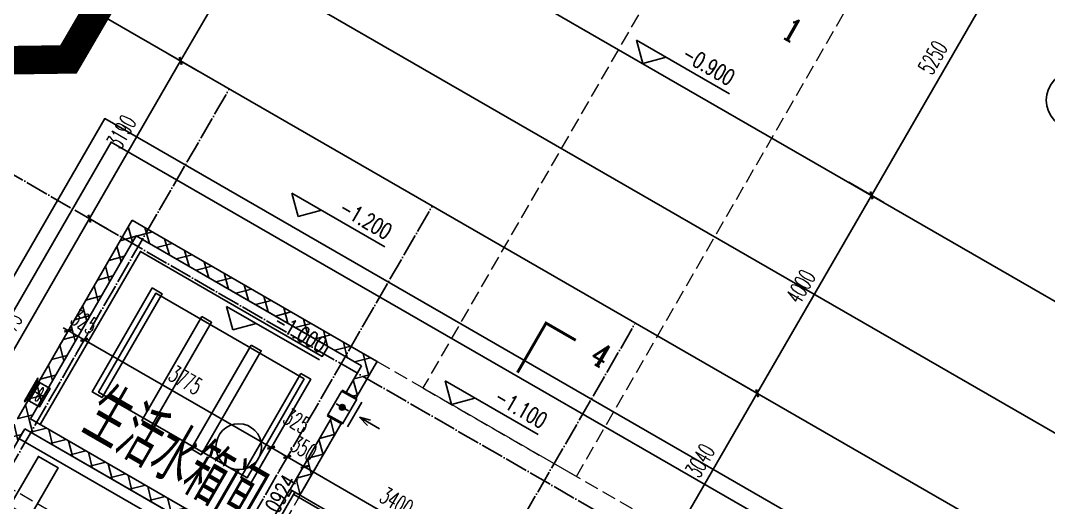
# Model space of a CAD drawing. Header units: millimetres. Extents: x 216654360 to 218309126, y 218099985 to 219647706.
# Drawn here: x 217915274 to 217933251, y 218930865 to 218939301 of the extents above; entities that cross this region are included whole.
import ezdxf
from ezdxf.xclip import XClip

# ---------------------------------------------------------------- set-up
doc = ezdxf.new("R2010")
doc.units = ezdxf.units.MM
doc.header["$LTSCALE"] = 1000
doc.header["$XCLIPFRAME"] = 0
for name, pattern in [('02-博雅楼平面图（V8）$0$DASH', [0.35, 0.25, -0.1]), ('DASH', [0.35, 0.25, -0.1]), ('DOTE', [2.42, 2, -0.2, 0.02, -0.2])]:
    doc.linetypes.add(name, pattern=pattern)
for name, color, linetype in [('0-设备基础', 150, 'Continuous'), ('_喷淋管', 3, 'Continuous'), ('A-ANNO-DIMS', 3, 'Continuous'), ('A-ANNO-DOTE', 1, 'DOTE'), ('A-ANNO-IDEN', 3, 'Continuous'), ('A-ANNO-IDEN-INDX', 3, 'Continuous'), ('A-ANNO-IDEN-LEVL', 3, 'Continuous'), ('A-ANNO-TXT', 7, 'Continuous'), ('A-DOOR-FM', 181, 'Continuous'), ('A-FLOR-STRS', 51, 'Continuous'), ('A-FM-IDEN', 181, 'Continuous'), ('A-FURN', 45, 'Continuous'), ('A-WALL', 2, 'Continuous'), ('A-WALL-MSNW', 2, 'Continuous'), ('A-WALL-SHEA', 2, 'Continuous'), ('M-EQ-VT', 3, 'Continuous'), ('M-SAD-FL', 1, 'Continuous'), ('P-WTAN', 7, 'Continuous'), ('PUB_HATCH', 8, 'Continuous'), ('TWT_水箱基础', 7, 'Continuous'), ('现状植物', 3, 'Continuous')]:
    doc.layers.add(name, color=color, linetype=linetype)
doc.layers.add('02-博雅楼平面图（V8）$0$A-FLOR-OVHD', color=173, linetype='02-博雅楼平面图（V8）$0$DASH', lineweight=9)
doc.styles.add('_TCH_DIM_T3', font='SIMPLEX.shx', dxfattribs={"width": 0.564706, "bigfont": 'GBCBIG.shx'})
doc.styles.add('A_AXIS', font='COMPLEX', dxfattribs={"width": 0.8, "bigfont": 'HZ'})
doc.styles.add('A_DIM', font='SIMPLEX', dxfattribs={"width": 0.7, "bigfont": 'HZ'})
doc.dimstyles.new('_TCH_ARCH&&100', dxfattribs={"dimtxt": 297.5, "dimasz": 100, "dimexe": 250, "dimexo": 300, "dimgap": 126.25, "dimtad": 1, "dimdec": 0, "dimzin": 0, "dimdsep": 46, "dimtxsty": '_TCH_DIM_T3', "dimblk": 'ARCHTICK', "dimcen": 0.09, "dimclrt": 7, "dimazin": 2, "dimtfac": 1, "dimtdec": 0, "dimtix": 1, "dimtmove": 2, "dimatfit": 3, "dimfxl": 100, "dimtolj": 1, "dimtzin": 0, "dimarcsym": 0})
pattern_1 = [(45, (200, 0), (-200.000203, 200.000203), []), (135, (200, 0), (-200.000203, -200.000203), [])]

# ---------------------------------------------------------------- blocks, each defined once
blk = doc.blocks.new('123dttyuu')
at = {"color": 251, "linetype": 'Continuous'}
blk.add_line((-475.537, -1172.087), (-513.695, -1172.087), dxfattribs=at)
at = {"color": 7, "linetype": 'Continuous'}
for points in [[(-426.712, -1191.829), (-447.763, -1191.829, -0.200274), (-450.606, -1190.642), (-467.718, -1173.349, 0.200274), (-475.537, -1170.087), (-513.695, -1170.087)], [(-457.987, -1188.87), (-470.562, -1176.163, 0.200274), (-475.537, -1174.087), (-513.695, -1174.087)]]:
    blk.add_lwpolyline(points, format="xyb", dxfattribs=at)
blk = doc.blocks.new('123sfg')
at = {"layer": 'A-FLOR-STRS', "color": 1, "linetype": 'DASH', "const_width": 0.5}
blk.add_lwpolyline([(-435.752, -1148.388), (-511.112, -1148.388), (-511.355, -1165.73), (-511.083, -1166.33), (-509.863, -1167.166), (-509.9, -1175.035), (-511.215, -1175.819), (-511.501, -1176.374), (-511.845, -1217.801), (-511.771, -1218.378), (-511.588, -1218.902), (-509.767, -1219.662), (-509.386, -1219.697), (-508.994, -1221.561), (-505.307, -1224.628), (-496.145, -1225.778), (-492.04, -1227.509), (-490.677, -1229.041), (-491.178, -1234.403), (-491.835, -1240.873), (-495.305, -1245.832), (-496.093, -1248.61), (-498.27, -1262.571), (-497.982, -1324.142)], dxfattribs=at)
at = {"color": 7, "linetype": 'Continuous'}
blk.add_blockref('123dttyuu', (0, 0.01), dxfattribs=at)
blk = doc.blocks.new('123sdtrt')
at = {"layer": 'A-WALL-MSNW'}
for p, q in [((5985051, 17242), (5985047, 16340)), ((5985247, 16226), (5985251, 17242)), ((5985047, 16340), (5983756, 15570)), ((5985247, 16226), (5983907, 15428))]:
    blk.add_line(p, q, dxfattribs=at)
blk = doc.blocks.new('A$C626D7193')
at = {"layer": 'A-ANNO-DOTE', "ltscale": 0.2}
for p, q in [((22631, -96055), (22631, -50067)), ((26731, -96055), (26731, -50067)), ((30831, -96055), (30831, -50067)), ((18449, -53236), (39411, -53236))]:
    blk.add_line(p, q, dxfattribs=at)
blk = doc.blocks.new('q34wsyt')
at = {"layer": 'A-ANNO-IDEN', "const_width": 50}
blk.add_lwpolyline([(7031470, -180716), (7030870, -180716), (7030870, -181716)], dxfattribs=at)
at = {"layer": 'A-ANNO-TXT', "color": 7, "style": 'A_AXIS', "width": 0.8}
for s, p in [('1', (7031902, -174318)), ('4', (7031848, -180916))]:
    blk.add_text(s, height=400, dxfattribs=at).set_placement(p)
blk = doc.blocks.new('$DorLib2D$00000001')
for p, q in [((0.45, 0.975), (0.5, 0.975)), ((0.45, 0), (0.45, 0.975)), ((0.5, 0), (0.5, 0.975)), ((0.5, 0), (0.45, 0))]:
    blk.add_line(p, q)
at = {"lineweight": 13}
blk.add_arc((0.475, 0), 0.975, 91.4693, 180, dxfattribs=at)
blk = doc.blocks.new('13e54')
at = {"layer": 'PUB_HATCH'}
h = blk.add_hatch(dxfattribs=at)
h.set_pattern_fill('多孔材料', color=256, scale=100, style=0)
h.set_pattern_definition(pattern_1)
h.paths.add_polyline_path([(6173730, 14302), (6173831, 14402), (6173831, 14402), (6173631, 14402), (6173630, 14302)])
h = blk.add_hatch(dxfattribs=at)
h.set_pattern_fill('多孔材料', color=256, scale=100, style=0)
h.set_pattern_definition(pattern_1)
h.paths.add_polyline_path([(6178480, 14302), (6178381, 14402), (6173831, 14402), (6173730, 14302), (6173830, 14202), (6178380, 14202)])
h = blk.add_hatch(dxfattribs=at)
h.set_pattern_fill('多孔材料', color=256, scale=100, style=0)
h.set_pattern_definition(pattern_1)
h.paths.add_polyline_path([(6178480, 14302), (6178581, 14302), (6178581, 14402), (6178381, 14402), (6178381, 14402)])
h = blk.add_hatch(dxfattribs=at)
h.set_pattern_fill('多孔材料', color=256, scale=100, style=0)
h.set_pattern_definition(pattern_1)
h.paths.add_polyline_path([(6173763, 10402), (6173830, 10502), (6173830, 14202), (6173730, 14302), (6173630, 14301), (6173630, 10402)])
h = blk.add_hatch(dxfattribs=at)
h.set_pattern_fill('多孔材料', color=256, scale=100, style=0)
h.set_pattern_definition(pattern_1)
h.paths.add_polyline_path([(6178380, 14202), (6178380, 11701), (6178580, 11701), (6178580, 14301), (6178480, 14302)])
h = blk.add_hatch(dxfattribs=at)
h.set_pattern_fill('多孔材料', color=256, scale=100, style=0)
h.set_pattern_definition(pattern_1)
h.paths.add_polyline_path([(6178446, 10401), (6178379, 10501), (6173830, 10502), (6173763, 10402), (6173830, 10302), (6178379, 10301)])
h = blk.add_hatch(dxfattribs=at)
h.set_pattern_fill('多孔材料', color=256, scale=100, style=0)
h.set_pattern_definition(pattern_1)
h.paths.add_polyline_path([(6173630, 7452), (6173830, 7652), (6173830, 10302), (6173763, 10402), (6173630, 10402)])
at = {"layer": '0-设备基础', "ltscale": 0.7}
blk.add_lwpolyline([(6174680, 9001), (6174280, 9001), (6174280, 10001), (6174680, 10001)], close=True, dxfattribs=at)
at = {"layer": '_喷淋管', "color": 5}
blk.add_lwpolyline([(6173830, 10501), (6174030, 10501), (6174030, 14001), (6177705, 14001), (6177705, 14201), (6173830, 14201), (6173830, 10501)], dxfattribs=at)
blk.add_lwpolyline([(6173830, 10301), (6178380, 10301), (6178380, 10101), (6173830, 10101)], close=True, dxfattribs=at)
at = {"layer": 'A-DOOR-FM'}
blk.add_lwpolyline([(6178379, 10801), (6178479, 10801), (6178479, 11701), (6178379, 11701)], close=True, dxfattribs=at)
at = {"layer": 'A-WALL'}
for p, q in [((6173630, 14302), (6173631, 14402)), ((6173631, 14402), (6173831, 14402)), ((6178381, 14402), (6173831, 14402)), ((6173831, 14402), (6173831, 14402)), ((6178381, 14402), (6178381, 14402)), ((6178381, 14402), (6178581, 14402)), ((6178581, 14302), (6178581, 14402)), ((6173630, 10402), (6173630, 14301)), ((6178580, 11701), (6178580, 14301)), ((6178380, 14202), (6173830, 14202)), ((6173830, 10502), (6173830, 14202)), ((6178380, 14202), (6178380, 11701)), ((6178380, 11701), (6178580, 11701)), ((6178379, 10501), (6173830, 10502)), ((6173830, 7652), (6173830, 10302)), ((6178379, 10301), (6173830, 10302))]:
    blk.add_line(p, q, dxfattribs=at)
at = {"layer": 'P-WTAN'}
blk.add_lwpolyline([(6177630, 13501), (6174630, 13501), (6174630, 11501), (6177630, 11501)], close=True, dxfattribs=at)
blk.add_circle((6177230, 11901), 400, dxfattribs=at)
at = {"layer": 'TWT_水箱基础'}
for points in [[(6174530, 13551), (6174530, 11451), (6174730, 11451), (6174730, 13551)], [(6175530, 13551), (6175530, 11451), (6175730, 11451), (6175730, 13551)], [(6176530, 13551), (6176530, 11451), (6176730, 11451), (6176730, 13551)], [(6177530, 13551), (6177530, 11451), (6177730, 11451), (6177730, 13551)]]:
    blk.add_lwpolyline(points, close=True, dxfattribs=at)
at = {"layer": 'A-DOOR-FM', "xscale": 900, "yscale": -900, "zscale": 200, "rotation": 89.99223015845955}
blk.add_blockref('$DorLib2D$00000001', (6178480, 11251), dxfattribs=at)
at = {"layer": 'A-FM-IDEN', "style": 'A_DIM', "width": 0.7}
blk.add_text('0924', height=280, rotation=89.9922, dxfattribs=at).set_placement((6178417, 11220))
blk = doc.blocks.new('*U238')
for p, q in [((400, 250), (400, -250)), ((500, 0), (693, 52)), ((900, 0), (500, 0)), ((500, 0), (693, -52))]:
    blk.add_line(p, q)
blk.add_wipeout([(0, 250), (300, 250), (300, -250), (0, -250)])
h = blk.add_hatch(color=256)
h.dxf.hatch_style = 1
edge = h.paths.add_edge_path()
edge.add_arc((150, 0), 50, 0, 360)
at = {"lineweight": 50}
for p, q in [((300, 250), (0, 250)), ((300, -250), (0, -250))]:
    blk.add_line(p, q, dxfattribs=at)
for p, q in [((0, -250), (0, 250)), ((300, -250), (300, 250)), ((25, 0), (275, 0))]:
    blk.add_line(p, q)
blk.add_circle((150, 0), 50)
blk = doc.blocks.new('*U239')
at = {"layer": 'M-EQ-VT', "color": 8, "linetype": 'Continuous', "lineweight": 0}
blk.add_line((-260, 0), (-50, 0), dxfattribs=at)
at = {"layer": 'M-EQ-VT', "lineweight": 0}
for p, q in [((-50, 125), (-15, 90)), ((-50, 75), (-15, 40)), ((-50, 25), (-15, -10)), ((-50, -25), (-15, -60)), ((-50, -75), (-15, -110)), ((-50, -125), (-15, -160))]:
    blk.add_line(p, q, dxfattribs=at)
at = {"layer": 'M-EQ-VT'}
blk.add_lwpolyline([(0, 185), (-260, 185), (-260, -185), (0, -185)], close=True, dxfattribs=at)
at = {"layer": 'M-EQ-VT', "lineweight": 0}
for points in [[(0, -185), (-50, -185), (-50, 185), (0, 185)], [(20, 235), (0, 235), (0, -235), (20, -235)]]:
    blk.add_lwpolyline(points, close=True, dxfattribs=at)
at = {"layer": 'M-EQ-VT', "color": 8, "linetype": 'Continuous', "lineweight": 0}
blk.add_lwpolyline([(-50, 0, 0, 39.2, 0), (-117, 0, 39.2, 39.2, 0)], format="xyseb", dxfattribs=at)
blk.add_ellipse((-153, 67), major_axis=(0, -67), ratio=0.337001, dxfattribs=at)
at = {"layer": 'M-EQ-VT', "color": 8, "linetype": 'Continuous', "lineweight": 0, "extrusion": (0, 0, -1)}
blk.add_ellipse((-153, -67), major_axis=(0, 67), ratio=0.337001, dxfattribs=at)
blk = doc.blocks.new('grshfndhyjhtdy')
at = {"rotation": 180}
blk.add_blockref('*U239', (5915060, 10938), dxfattribs=at)
at = {"layer": 'M-SAD-FL', "xscale": -1, "rotation": 180}
blk.add_blockref('*U238', (5919760, 13391), dxfattribs=at)
blk = doc.blocks.new('_ArchTick')
at = {"color": 0, "linetype": 'ByBlock', "const_width": 0.4}
blk.add_lwpolyline([(-0.5, -0.5), (0.5, 0.5)], dxfattribs=at)
blk = doc.blocks.new('*D289')
at = {"layer": 'A-ANNO-DIMS', "color": 0, "lineweight": -2, "transparency": 16777216}
for p, q in [((6066123, 14052), (6065515, 14052)), ((6065764, 9276), (6065765, 14052)), ((6066123, 9276), (6065514, 9276))]:
    blk.add_line(p, q, dxfattribs=at)
at = {"layer": 'Defpoints', "color": 0, "transparency": 16777216}
for p in [(6065765, 14052), (6066423, 14052), (6066423, 9276)]:
    blk.add_point(p, dxfattribs=at)
at = {"layer": 'A-ANNO-DIMS', "color": 0, "lineweight": -2, "transparency": 16777216, "xscale": 100, "yscale": 100, "zscale": 100}
for p, rotation in [((6065765, 14052), 89.99899917369348), ((6065764, 9276), 269.9989991736935)]:
    blk.add_blockref('_ArchTick', p, dxfattribs=dict(at, rotation=rotation))
at = {"layer": 'A-ANNO-DIMS', "color": 7, "transparency": 16777216, "insert": (6065490, 11664), "char_height": 297.5, "attachment_point": 5, "rotation": 89.999, "style": '_TCH_DIM_T3'}
blk.add_mtext('\\A1;4775', dxfattribs=at)
blk = doc.blocks.new('*D290')
at = {"layer": 'A-ANNO-DIMS', "color": 0, "lineweight": -2, "transparency": 16777216}
for p, q in [((6066123, 17242), (6065515, 17242)), ((6065765, 14052), (6065765, 17242)), ((6066123, 14052), (6065515, 14052))]:
    blk.add_line(p, q, dxfattribs=at)
at = {"layer": 'Defpoints', "color": 0, "transparency": 16777216}
for p in [(6065765, 17242), (6066423, 17242), (6066423, 14052)]:
    blk.add_point(p, dxfattribs=at)
at = {"layer": 'A-ANNO-DIMS', "color": 0, "lineweight": -2, "transparency": 16777216, "xscale": 100, "yscale": 100, "zscale": 100}
for p, rotation in [((6065765, 17242), 89.9989991736923), ((6065765, 14052), 269.9989991736923)]:
    blk.add_blockref('_ArchTick', p, dxfattribs=dict(at, rotation=rotation))
at = {"layer": 'A-ANNO-DIMS', "color": 7, "transparency": 16777216, "insert": (6065490, 15647), "char_height": 297.5, "attachment_point": 5, "rotation": 89.999, "style": '_TCH_DIM_T3'}
blk.add_mtext('\\A1;3190', dxfattribs=at)
blk = doc.blocks.new('*D291')
at = {"layer": 'A-ANNO-DIMS', "color": 0, "lineweight": -2, "transparency": 16777216}
for p, q in [((6066123, 21242), (6065515, 21242)), ((6065765, 17242), (6065765, 21242)), ((6066123, 17242), (6065515, 17242))]:
    blk.add_line(p, q, dxfattribs=at)
at = {"layer": 'Defpoints', "color": 0, "transparency": 16777216}
for p in [(6065765, 21242), (6066423, 21242), (6066423, 17242)]:
    blk.add_point(p, dxfattribs=at)
at = {"layer": 'A-ANNO-DIMS', "color": 0, "lineweight": -2, "transparency": 16777216, "xscale": 100, "yscale": 100, "zscale": 100}
for p, rotation in [((6065765, 21242), 89.99899917370163), ((6065765, 17242), 269.9989991737016)]:
    blk.add_blockref('_ArchTick', p, dxfattribs=dict(at, rotation=rotation))
at = {"layer": 'A-ANNO-DIMS', "color": 7, "transparency": 16777216, "insert": (6065490, 19242), "char_height": 297.5, "attachment_point": 5, "rotation": 89.999, "style": '_TCH_DIM_T3'}
blk.add_mtext('\\A1;4000', dxfattribs=at)
blk = doc.blocks.new('*D356')
at = {"layer": 'A-ANNO-DIMS', "color": 0, "lineweight": -2, "transparency": 16777216}
for p, q in [((6071197, 12169), (6074597, 12169)), ((6071197, 11869), (6071197, 11919)), ((6074597, 11869), (6074597, 11919))]:
    blk.add_line(p, q, dxfattribs=at)
at = {"layer": 'Defpoints', "color": 0, "transparency": 16777216}
for p in [(6071197, 12169), (6074597, 12169), (6074597, 12169)]:
    blk.add_point(p, dxfattribs=at)
at = {"layer": 'A-ANNO-DIMS', "color": 0, "lineweight": -2, "transparency": 16777216, "xscale": 100, "yscale": 100, "zscale": 100, "rotation": 180}
blk.add_blockref('_ArchTick', (6071197, 12169), dxfattribs=at)
at = {"layer": 'A-ANNO-DIMS', "color": 0, "lineweight": -2, "transparency": 16777216, "xscale": 100, "yscale": 100, "zscale": 100}
blk.add_blockref('_ArchTick', (6074597, 12169), dxfattribs=at)
at = {"layer": 'A-ANNO-DIMS', "color": 7, "transparency": 16777216, "insert": (6072897, 12444), "char_height": 297.5, "attachment_point": 5, "style": '_TCH_DIM_T3'}
blk.add_mtext('\\A1;3400', dxfattribs=at)
blk = doc.blocks.new('*D357')
at = {"layer": 'A-ANNO-DIMS', "color": 0, "lineweight": -2, "transparency": 16777216}
for p, q in [((6070847, 12169), (6070747, 12169)), ((6070847, 12169), (6071197, 12169)), ((6071197, 12169), (6071297, 12169)), ((6070847, 11869), (6070847, 11919)), ((6071197, 11869), (6071197, 11919))]:
    blk.add_line(p, q, dxfattribs=at)
at = {"layer": 'Defpoints', "color": 0, "transparency": 16777216}
for p in [(6070847, 12169), (6071197, 12169), (6071197, 12169)]:
    blk.add_point(p, dxfattribs=at)
at = {"layer": 'A-ANNO-DIMS', "color": 0, "lineweight": -2, "transparency": 16777216, "xscale": 100, "yscale": 100, "zscale": 100}
blk.add_blockref('_ArchTick', (6070847, 12169), dxfattribs=at)
at = {"layer": 'A-ANNO-DIMS', "color": 0, "lineweight": -2, "transparency": 16777216, "xscale": 100, "yscale": 100, "zscale": 100, "rotation": 180}
blk.add_blockref('_ArchTick', (6071197, 12169), dxfattribs=at)
at = {"layer": 'A-ANNO-DIMS', "color": 7, "transparency": 16777216, "insert": (6071022, 12444), "char_height": 297.5, "attachment_point": 5, "style": '_TCH_DIM_T3'}
blk.add_mtext('\\A1;350', dxfattribs=at)
blk = doc.blocks.new('*D358')
at = {"layer": 'A-ANNO-DIMS', "color": 0, "lineweight": -2, "transparency": 16777216}
for p, q in [((6070522, 12169), (6070847, 12169)), ((6070522, 11869), (6070522, 11919)), ((6070847, 11869), (6070847, 11919))]:
    blk.add_line(p, q, dxfattribs=at)
at = {"layer": 'Defpoints', "color": 0, "transparency": 16777216}
for p in [(6070522, 12169), (6070847, 12169), (6070847, 12169)]:
    blk.add_point(p, dxfattribs=at)
at = {"layer": 'A-ANNO-DIMS', "color": 0, "lineweight": -2, "transparency": 16777216, "xscale": 100, "yscale": 100, "zscale": 100, "rotation": 180}
blk.add_blockref('_ArchTick', (6070522, 12169), dxfattribs=at)
at = {"layer": 'A-ANNO-DIMS', "color": 0, "lineweight": -2, "transparency": 16777216, "xscale": 100, "yscale": 100, "zscale": 100}
blk.add_blockref('_ArchTick', (6070847, 12169), dxfattribs=at)
at = {"layer": 'A-ANNO-DIMS', "color": 7, "transparency": 16777216, "insert": (6070672, 12794), "char_height": 297.5, "attachment_point": 5, "style": '_TCH_DIM_T3'}
blk.add_mtext('\\A1;325', dxfattribs=at)
blk = doc.blocks.new('*D359')
at = {"layer": 'A-ANNO-DIMS', "color": 0, "lineweight": -2, "transparency": 16777216}
for p, q in [((6066747, 12169), (6070522, 12169)), ((6066747, 11869), (6066747, 11919)), ((6070522, 11869), (6070522, 11919))]:
    blk.add_line(p, q, dxfattribs=at)
at = {"layer": 'Defpoints', "color": 0, "transparency": 16777216}
for p in [(6066747, 12169), (6070522, 12169), (6070522, 12169)]:
    blk.add_point(p, dxfattribs=at)
at = {"layer": 'A-ANNO-DIMS', "color": 0, "lineweight": -2, "transparency": 16777216, "xscale": 100, "yscale": 100, "zscale": 100, "rotation": 180}
blk.add_blockref('_ArchTick', (6066747, 12169), dxfattribs=at)
at = {"layer": 'A-ANNO-DIMS', "color": 0, "lineweight": -2, "transparency": 16777216, "xscale": 100, "yscale": 100, "zscale": 100}
blk.add_blockref('_ArchTick', (6070522, 12169), dxfattribs=at)
at = {"layer": 'A-ANNO-DIMS', "color": 7, "transparency": 16777216, "insert": (6068635, 12444), "char_height": 297.5, "attachment_point": 5, "style": '_TCH_DIM_T3'}
blk.add_mtext('\\A1;3775', dxfattribs=at)
blk = doc.blocks.new('*D360')
at = {"layer": 'A-ANNO-DIMS', "color": 0, "lineweight": -2, "transparency": 16777216}
for p, q in [((6066422, 12169), (6066322, 12169)), ((6066422, 12169), (6066747, 12169)), ((6066747, 12169), (6066847, 12169)), ((6066422, 11869), (6066422, 11919)), ((6066747, 11869), (6066747, 11919))]:
    blk.add_line(p, q, dxfattribs=at)
at = {"layer": 'Defpoints', "color": 0, "transparency": 16777216}
for p in [(6066422, 12169), (6066747, 12169), (6066747, 12169)]:
    blk.add_point(p, dxfattribs=at)
at = {"layer": 'A-ANNO-DIMS', "color": 0, "lineweight": -2, "transparency": 16777216, "xscale": 100, "yscale": 100, "zscale": 100}
blk.add_blockref('_ArchTick', (6066422, 12169), dxfattribs=at)
at = {"layer": 'A-ANNO-DIMS', "color": 0, "lineweight": -2, "transparency": 16777216, "xscale": 100, "yscale": 100, "zscale": 100, "rotation": 180}
blk.add_blockref('_ArchTick', (6066747, 12169), dxfattribs=at)
at = {"layer": 'A-ANNO-DIMS', "color": 7, "transparency": 16777216, "insert": (6066585, 12444), "char_height": 297.5, "attachment_point": 5, "style": '_TCH_DIM_T3'}
blk.add_mtext('\\A1;325', dxfattribs=at)
blk = doc.blocks.new('*D524')
at = {"layer": 'A-ANNO-DIMS', "color": 0, "lineweight": -2, "transparency": 16777216}
for p, q in [((6076948, 26492), (6077658, 26492)), ((6077408, 21242), (6077408, 26492)), ((6076948, 21242), (6077658, 21242))]:
    blk.add_line(p, q, dxfattribs=at)
at = {"layer": 'Defpoints', "color": 0, "transparency": 16777216}
for p in [(6076648, 26492), (6077408, 26492), (6076648, 21242)]:
    blk.add_point(p, dxfattribs=at)
at = {"layer": 'A-ANNO-DIMS', "color": 0, "lineweight": -2, "transparency": 16777216, "xscale": 100, "yscale": 100, "zscale": 100}
for p, rotation in [((6077408, 26492), 90), ((6077408, 21242), 270)]:
    blk.add_blockref('_ArchTick', p, dxfattribs=dict(at, rotation=rotation))
at = {"layer": 'A-ANNO-DIMS', "color": 7, "transparency": 16777216, "insert": (6077133, 23867), "char_height": 297.5, "attachment_point": 5, "rotation": 90, "style": '_TCH_DIM_T3'}
blk.add_mtext('\\A1;5250', dxfattribs=at)
blk = doc.blocks.new('*D525')
at = {"layer": 'A-ANNO-DIMS', "color": 0, "lineweight": -2, "transparency": 16777216}
for p, q in [((6076948, 21242), (6077658, 21242)), ((6077408, 17242), (6077408, 21242)), ((6076948, 17242), (6077658, 17242))]:
    blk.add_line(p, q, dxfattribs=at)
at = {"layer": 'Defpoints', "color": 0, "transparency": 16777216}
for p in [(6076648, 21242), (6077408, 21242), (6076648, 17242)]:
    blk.add_point(p, dxfattribs=at)
at = {"layer": 'A-ANNO-DIMS', "color": 0, "lineweight": -2, "transparency": 16777216, "xscale": 100, "yscale": 100, "zscale": 100}
for p, rotation in [((6077408, 21242), 90), ((6077408, 17242), 270)]:
    blk.add_blockref('_ArchTick', p, dxfattribs=dict(at, rotation=rotation))
at = {"layer": 'A-ANNO-DIMS', "color": 7, "transparency": 16777216, "insert": (6077133, 19242), "char_height": 297.5, "attachment_point": 5, "rotation": 90, "style": '_TCH_DIM_T3'}
blk.add_mtext('\\A1;4000', dxfattribs=at)
blk = doc.blocks.new('*D526')
at = {"layer": 'A-ANNO-DIMS', "color": 0, "lineweight": -2, "transparency": 16777216}
for p, q in [((6076948, 17242), (6077658, 17242)), ((6077408, 14201), (6077408, 17242)), ((6076948, 14201), (6077658, 14201))]:
    blk.add_line(p, q, dxfattribs=at)
at = {"layer": 'Defpoints', "color": 0, "transparency": 16777216}
for p in [(6076648, 17242), (6077408, 17242), (6076648, 14201)]:
    blk.add_point(p, dxfattribs=at)
at = {"layer": 'A-ANNO-DIMS', "color": 0, "lineweight": -2, "transparency": 16777216, "xscale": 100, "yscale": 100, "zscale": 100}
for p, rotation in [((6077408, 17242), 90), ((6077408, 14201), 270)]:
    blk.add_blockref('_ArchTick', p, dxfattribs=dict(at, rotation=rotation))
at = {"layer": 'A-ANNO-DIMS', "color": 7, "transparency": 16777216, "insert": (6077133, 15721), "char_height": 297.5, "attachment_point": 5, "rotation": 90, "style": '_TCH_DIM_T3'}
blk.add_mtext('\\A1;3040', dxfattribs=at)
blk = doc.blocks.new('A$C04836B57')
at = {"layer": '02-博雅楼平面图（V8）$0$A-FLOR-OVHD'}
blk.add_line((-99457.7, -50206.2), (-94494.5, -50206.2), dxfattribs=at)
for points in [[(-93581.8, -45081.5), (-90482.3, -45081.5), (-90482.3, -32991), (-93581.8, -32991)], [(-83018.3, -50428.9), (-94493.4, -50433), (-94505.8, -45081.5), (-83045.2, -45081.5)]]:
    blk.add_lwpolyline(points, close=True, dxfattribs=at)
at = {"layer": 'A-FURN', "color": 251}
for points in [[(-100756.8, -82830.9), (-100756.8, -43780), (-81731.8, -43780), (-81731.8, -84331.8), (-85903, -84331.8)], [(-100456.8, -82830.9), (-100456.8, -44080), (-82031.8, -44080), (-82031.8, -84031.8), (-85896.3, -84031.8)]]:
    blk.add_lwpolyline(points, dxfattribs=at)
at = {"layer": 'A-ANNO-DOTE'}
ref = blk.add_blockref('123sfg', (408074.6, 1131835.7), dxfattribs=dict(at, xscale=1000, yscale=1000, zscale=1000))
XClip(ref).set_block_clipping_path([(-527.1162536906, -1244.4995262616), (-408.0745740716, -1131.8357493737)])
at = {"layer": 'A-ANNO-TXT'}
blk.add_blockref('A$C626D7193', (-121762.4, 7805.5), dxfattribs=at)
at = {"layer": 'A-FLOR-STRS'}
blk.add_blockref('q34wsyt', (-7123153.6, 137693.3), dxfattribs=at)
at = {"layer": 'A-WALL'}
ref = blk.add_blockref('123sdtrt', (-6086971.9, -59483.2), dxfattribs=at)
XClip(ref).set_block_clipping_path([(5967930.2562667066, -53180.5443578812), (6086971.9358856641, 59482.6559491576)])
at = {"layer": 'A-WALL-SHEA', "color": 4}
blk.add_blockref('13e54', (-6273086.4, -59483.3), dxfattribs=at)
at = {"layer": 'A-DOOR-FM'}
blk.add_blockref('grshfndhyjhtdy', (-6014544, -59472.5), dxfattribs=at)
at = {"layer": 'A-ANNO-IDEN-INDX'}
blk.add_circle((-86226, -35020.2), 500, dxfattribs=at)
at = {"layer": 'A-ANNO-IDEN-LEVL', "linetype": 'Continuous'}
for p, q in [((-93088.5, -38241), (-93388.5, -37941)), ((-93388.5, -37941), (-91509.3, -37941)), ((-93088.5, -38241), (-92788.5, -37941)), ((-96971.5, -43572.1), (-97271.5, -43272.1)), ((-97271.5, -43272.1), (-95392.3, -43272.1)), ((-96971.5, -43572.1), (-96671.5, -43272.1)), ((-93003.9, -45081.5), (-93303.9, -44781.5)), ((-93303.9, -44781.5), (-91424.7, -44781.5)), ((-93003.9, -45081.5), (-92703.9, -44781.5)), ((-96971.6, -45862.4), (-97271.6, -45562.4)), ((-97271.6, -45562.4), (-95392.4, -45562.4)), ((-96971.6, -45862.4), (-96671.6, -45562.4))]:
    blk.add_line(p, q, dxfattribs=at)
at = {"layer": 'A-ANNO-TXT', "color": 7, "linetype": 'Continuous', "style": 'A_DIM', "width": 0.7}
for s, p in [('-0.900', (-92566, -37836)), ('-1.200', (-96411.6, -43167.1)), ('-1.100', (-92406.7, -44676.5)), ('-1.000', (-96411.7, -45457.4))]:
    blk.add_text(s, height=280, dxfattribs=at).set_placement(p)
at = {"layer": 'A-ANNO-TXT', "linetype": 'Continuous', "style": 'A_DIM', "width": 0.7}
blk.add_text('生活水箱间', height=1000, dxfattribs=at).set_placement((-98407.6, -48768.7))
at = {"layer": 'A-ANNO-DIMS'}
for p1, p2, distance, picture, middle, set_off in [((-89231.5, -38241), (-89231.5, -32991), -760.1, '*D524', (-88746.4, -35616), (-6165879.1, -59482.7)), ((-99456.2, -42241), (-99456.2, -38241), 658.3, '*D291', (-100389.5, -40241), (-6165879.1, -59482.7)), ((-89231.5, -42241), (-89231.5, -38241), -760.1, '*D525', (-88746.4, -40241), (-6165879.1, -59482.7)), ((-99456.3, -45431), (-99456.2, -42241), 658.3, '*D290', (-100389.5, -43836), (-6165879.1, -59482.7)), ((-89231.5061, -45281.4797), (-89231.5061, -42241.0183), -760.0967, '*D526', (-88746.4095, -43761.249), (-6165879.1066, -59482.6559)), ((-99456.4, -50206.2), (-99456.3, -45431), 658.3, '*D289', (-100389.6, -47818.5), (-6165879.1, -59482.7)), ((-99457.2, -47313.2), (-99131.8, -47313.2), 0, '*D360', (-99294.5, -47038.2), (-6165879.1, -59482.7)), ((-99131.8, -47313.2), (-95356.7, -47313.2), 0, '*D359', (-97244.3, -47038.2), (-6165879.1, -59482.7)), ((-95031.8, -47313.2), (-94681.8, -47313.2), 0, '*D357', (-94856.8, -47038.2), (-6165879.1, -59482.7)), ((-94681.8, -47313.2), (-91281.8, -47313.2), 0, '*D356', (-92981.8, -47038.2), (-6165879.1, -59482.7))]:
    dim = blk.add_aligned_dim(p1=p1, p2=p2, distance=distance, dimstyle='_TCH_ARCH&&100', dxfattribs=at)
    dim.commit()
    dim.dimension.update_dxf_attribs({"geometry": picture, "text_midpoint": middle, "insert": set_off})
dim = blk.add_linear_dim(base=(-95031.8, -47313.2), p1=(-95356.7, -47313.2), p2=(-95031.8, -47313.2), angle=0, dimstyle='_TCH_ARCH&&100', dxfattribs=at)
dim.commit()
dim.dimension.update_dxf_attribs({"geometry": '*D358', "text_midpoint": (-95206.8, -46688.2), "dimtype": 129, "insert": (-6165879.1, -59482.7)})

msp = doc.modelspace()

# ---------------------------------------------------------------- block references
at = {"layer": '现状植物', "rotation": 330.0099772030858}
msp.add_blockref('A$C04836B57', (218025897, 218925139), dxfattribs=at)

doc.saveas('drawing.dxf')
